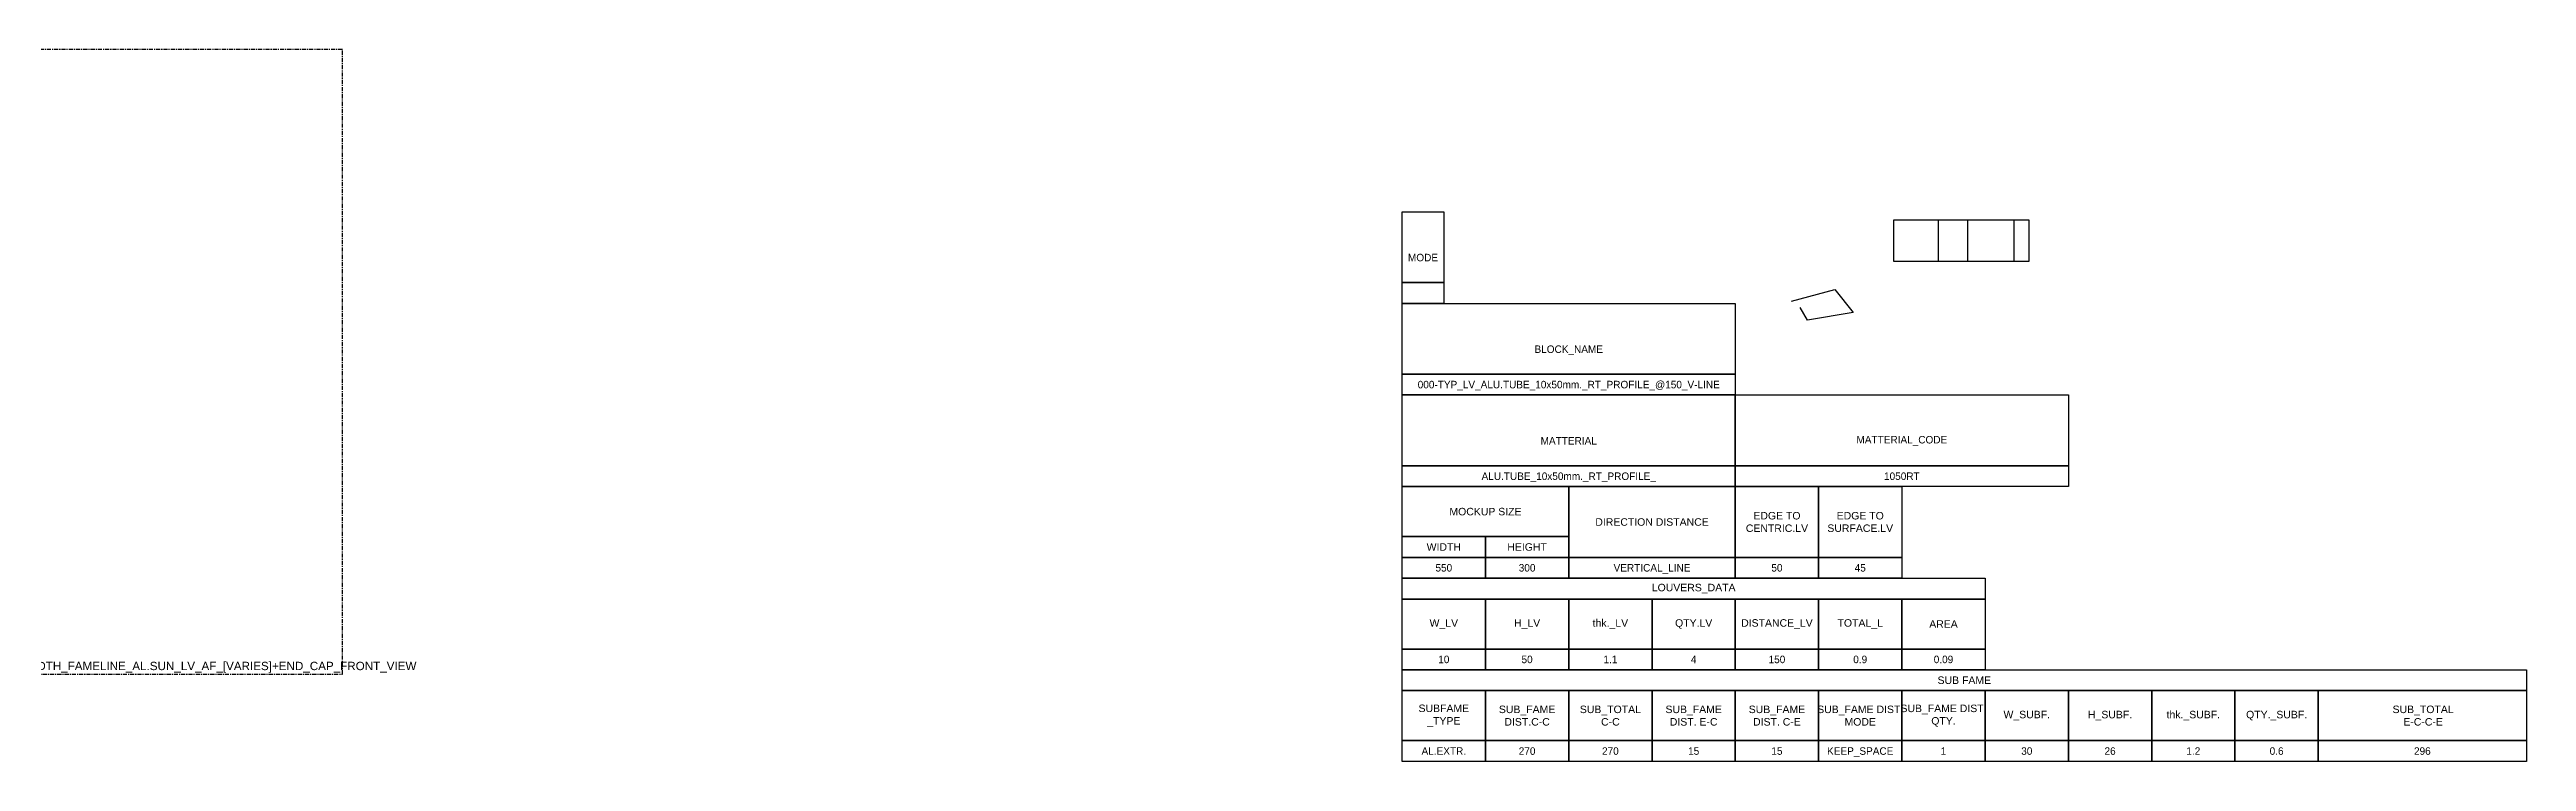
# Model space of a CAD drawing. Header units: millimetres. Extents: x -244126 to 368105, y -173968 to 259060.
# Drawn here: x 345 to 3319, y 44640 to 45495 of the extents above; entities that cross this region are included whole.
import ezdxf
from ezdxf.enums import TextEntityAlignment as Align

# ---------------------------------------------------------------- set-up
doc = ezdxf.new("R2010")
doc.units = ezdxf.units.MM
doc.header["$MEASUREMENT"] = 0
doc.linetypes.add('005_GG_TA_LINE', pattern=[13.75, 5, -1.25, 1.25, -1.25, 5])
for name, color, linetype in [('000 - WIPEOUT', 250, 'Continuous'), ('001 - ASCESSORIES', 1, 'Continuous'), ('002 - STRUCTURAL STEEL', 4, 'Continuous'), ('A04_TUBE SERIES', 7, 'Continuous')]:
    doc.layers.add(name, color=color, linetype=linetype)
doc.styles.get("Standard").update_dxf_attribs({"font": 'arial.ttf'})
doc.styles.add('TA', font='Cordia New.ttf', dxfattribs={"height": 4.5})

# ---------------------------------------------------------------- blocks, each defined once
blk = doc.blocks.new('*U560')
at = {"layer": '002 - STRUCTURAL STEEL', "color": 0, "linetype": 'ByBlock'}
blk.add_lwpolyline([(0, 5), (10, 5), (10, 0), (0, 0)], close=True, dxfattribs=at)
blk = doc.blocks.new('*U561')
at = {"layer": '002 - STRUCTURAL STEEL', "color": 0, "linetype": 'ByBlock'}
blk.add_lwpolyline([(0, 17), (10, 17), (10, 0), (0, 0)], close=True, dxfattribs=at)
blk = doc.blocks.new('*U567')
at = {"layer": '002 - STRUCTURAL STEEL', "color": 0, "linetype": 'ByBlock'}
blk.add_lwpolyline([(0, 17), (80, 17), (80, 0), (0, 0)], close=True, dxfattribs=at)
blk = doc.blocks.new('*U4911')
at = {"layer": '002 - STRUCTURAL STEEL', "color": 0, "linetype": 'ByBlock'}
blk.add_lwpolyline([(0, 5), (80, 5), (80, 0), (0, 0)], close=True, dxfattribs=at)
blk = doc.blocks.new('*U568')
at = {"layer": '002 - STRUCTURAL STEEL', "color": 0, "linetype": 'ByBlock'}
blk.add_lwpolyline([(0, 12), (40, 12), (40, 0), (0, 0)], close=True, dxfattribs=at)
blk = doc.blocks.new('*U4914')
at = {"layer": '002 - STRUCTURAL STEEL', "color": 0, "linetype": 'ByBlock'}
blk.add_lwpolyline([(0, 5), (20, 5), (20, 0), (0, 0)], close=True, dxfattribs=at)
blk = doc.blocks.new('*U3045')
at = {"layer": '002 - STRUCTURAL STEEL', "color": 0, "linetype": 'ByBlock'}
blk.add_lwpolyline([(0, 17), (40, 17), (40, 0), (0, 0)], close=True, dxfattribs=at)
blk = doc.blocks.new('*U3044')
at = {"layer": '002 - STRUCTURAL STEEL', "color": 0, "linetype": 'ByBlock'}
blk.add_lwpolyline([(0, 17), (20, 17), (20, 0), (0, 0)], close=True, dxfattribs=at)
blk = doc.blocks.new('*U562')
at = {"layer": '002 - STRUCTURAL STEEL', "color": 0, "linetype": 'ByBlock'}
blk.add_lwpolyline([(0, 12), (20, 12), (20, 0), (0, 0)], close=True, dxfattribs=at)
blk = doc.blocks.new('*U563')
at = {"layer": '002 - STRUCTURAL STEEL', "color": 0, "linetype": 'ByBlock'}
blk.add_lwpolyline([(0, 12), (20, 12), (20, 0), (0, 0)], close=True, dxfattribs=at)
blk = doc.blocks.new('*U564')
at = {"layer": '002 - STRUCTURAL STEEL', "color": 0, "linetype": 'ByBlock'}
blk.add_lwpolyline([(0, 12), (20, 12), (20, 0), (0, 0)], close=True, dxfattribs=at)
blk = doc.blocks.new('*U565')
at = {"layer": '002 - STRUCTURAL STEEL', "color": 0, "linetype": 'ByBlock'}
blk.add_lwpolyline([(0, 5), (270, 5), (270, 0), (0, 0)], close=True, dxfattribs=at)
blk = doc.blocks.new('*U566')
at = {"layer": '002 - STRUCTURAL STEEL', "color": 0, "linetype": 'ByBlock'}
blk.add_lwpolyline([(0, 12), (20, 12), (20, 0), (0, 0)], close=True, dxfattribs=at)
blk = doc.blocks.new('*U570')
at = {"layer": '002 - STRUCTURAL STEEL', "color": 0, "linetype": 'ByBlock'}
blk.add_lwpolyline([(0, 12), (20, 12), (20, 0), (0, 0)], close=True, dxfattribs=at)
blk = doc.blocks.new('*U571')
at = {"layer": '002 - STRUCTURAL STEEL', "color": 0, "linetype": 'ByBlock'}
blk.add_lwpolyline([(0, 12), (20, 12), (20, 0), (0, 0)], close=True, dxfattribs=at)
blk = doc.blocks.new('*U572')
at = {"layer": '002 - STRUCTURAL STEEL', "color": 0, "linetype": 'ByBlock'}
blk.add_lwpolyline([(0, 12), (20, 12), (20, 0), (0, 0)], close=True, dxfattribs=at)
blk = doc.blocks.new('*U573')
at = {"layer": '002 - STRUCTURAL STEEL', "color": 0, "linetype": 'ByBlock'}
blk.add_lwpolyline([(0, 12), (20, 12), (20, 0), (0, 0)], close=True, dxfattribs=at)
blk = doc.blocks.new('*U574')
at = {"layer": '002 - STRUCTURAL STEEL', "color": 0, "linetype": 'ByBlock'}
blk.add_lwpolyline([(0, 12), (20, 12), (20, 0), (0, 0)], close=True, dxfattribs=at)
blk = doc.blocks.new('*U575')
at = {"layer": '002 - STRUCTURAL STEEL', "color": 0, "linetype": 'ByBlock'}
blk.add_lwpolyline([(0, 12), (50, 12), (50, 0), (0, 0)], close=True, dxfattribs=at)
blk = doc.blocks.new('*U4913')
at = {"layer": '002 - STRUCTURAL STEEL', "color": 0, "linetype": 'ByBlock'}
blk.add_lwpolyline([(0, 5), (40, 5), (40, 0), (0, 0)], close=True, dxfattribs=at)
blk = doc.blocks.new('*U569')
at = {"layer": '002 - STRUCTURAL STEEL', "color": 0, "linetype": 'ByBlock'}
blk.add_lwpolyline([(0, 5), (50, 5), (50, 0), (0, 0)], close=True, dxfattribs=at)
blk = doc.blocks.new('*U556')
at = {"layer": '002 - STRUCTURAL STEEL', "color": 0, "linetype": 'ByBlock'}
blk.add_lwpolyline([(0, 12), (20, 12), (20, 0), (0, 0)], close=True, dxfattribs=at)
blk = doc.blocks.new('*U557')
at = {"layer": '002 - STRUCTURAL STEEL', "color": 0, "linetype": 'ByBlock'}
blk.add_lwpolyline([(0, 12), (20, 12), (20, 0), (0, 0)], close=True, dxfattribs=at)
blk = doc.blocks.new('*U558')
at = {"layer": '002 - STRUCTURAL STEEL', "color": 0, "linetype": 'ByBlock'}
blk.add_lwpolyline([(0, 12), (20, 12), (20, 0), (0, 0)], close=True, dxfattribs=at)
blk = doc.blocks.new('*U559')
at = {"layer": '002 - STRUCTURAL STEEL', "color": 0, "linetype": 'ByBlock'}
blk.add_lwpolyline([(0, 12), (20, 12), (20, 0), (0, 0)], close=True, dxfattribs=at)
blk = doc.blocks.new('*U550')
at = {"layer": '002 - STRUCTURAL STEEL', "color": 0, "linetype": 'ByBlock'}
blk.add_lwpolyline([(0, 12), (20, 12), (20, 0), (0, 0)], close=True, dxfattribs=at)
blk = doc.blocks.new('*U551')
at = {"layer": '002 - STRUCTURAL STEEL', "color": 0, "linetype": 'ByBlock'}
blk.add_lwpolyline([(0, 12), (20, 12), (20, 0), (0, 0)], close=True, dxfattribs=at)
blk = doc.blocks.new('*U552')
at = {"layer": '002 - STRUCTURAL STEEL', "color": 0, "linetype": 'ByBlock'}
blk.add_lwpolyline([(0, 12), (20, 12), (20, 0), (0, 0)], close=True, dxfattribs=at)
blk = doc.blocks.new('*U553')
at = {"layer": '002 - STRUCTURAL STEEL', "color": 0, "linetype": 'ByBlock'}
blk.add_lwpolyline([(0, 12), (20, 12), (20, 0), (0, 0)], close=True, dxfattribs=at)
blk = doc.blocks.new('*U554')
at = {"layer": '002 - STRUCTURAL STEEL', "color": 0, "linetype": 'ByBlock'}
blk.add_lwpolyline([(0, 12), (20, 12), (20, 0), (0, 0)], close=True, dxfattribs=at)
blk = doc.blocks.new('*U555')
at = {"layer": '002 - STRUCTURAL STEEL', "color": 0, "linetype": 'ByBlock'}
blk.add_lwpolyline([(0, 5), (140, 5), (140, 0), (0, 0)], close=True, dxfattribs=at)
blk = doc.blocks.new('LV_DATA_FROM_EXCEl')
at = {"color": 0}
for name, p in [('*U561', (0, 115)), ('*U560', (0, 110)), ('*U567', (0, 93)), ('*U4911', (0, 88)), ('*U567', (0, 71)), ('*U567', (80, 71)), ('*U4911', (0, 66)), ('*U568', (0, 54)), ('*U3045', (40, 49)), ('*U4911', (80, 66)), ('*U3044', (80, 49)), ('*U3044', (100, 49)), ('*U4914', (0, 49)), ('*U4914', (20, 49)), ('*U4914', (0, 44)), ('*U4914', (20, 44)), ('*U4913', (40, 44)), ('*U4914', (80, 44)), ('*U4914', (100, 44)), ('*U555', (0, 39)), ('*U556', (0, 27)), ('*U557', (20, 27)), ('*U558', (40, 27)), ('*U559', (60, 27)), ('*U550', (80, 27)), ('*U551', (100, 27)), ('*U552', (120, 27)), ('*U4914', (0, 22)), ('*U4914', (20, 22)), ('*U4914', (40, 22)), ('*U4914', (60, 22)), ('*U4914', (80, 22)), ('*U4914', (100, 22)), ('*U4914', (120, 22)), ('*U565', (0, 17)), ('*U554', (0, 5)), ('*U553', (20, 5)), ('*U562', (40, 5)), ('*U563', (60, 5)), ('*U564', (80, 5)), ('*U566', (100, 5)), ('*U570', (120, 5)), ('*U571', (140, 5)), ('*U572', (160, 5)), ('*U573', (180, 5)), ('*U574', (200, 5)), ('*U575', (220, 5)), ('*U4914', (0, 0)), ('*U4914', (20, 0)), ('*U4914', (40, 0)), ('*U4914', (60, 0)), ('*U4914', (80, 0)), ('*U4914', (100, 0)), ('*U4914', (120, 0)), ('*U4914', (140, 0)), ('*U4914', (160, 0)), ('*U4914', (180, 0)), ('*U4914', (200, 0)), ('*U569', (220, 0))]:
    blk.add_blockref(name, p, dxfattribs=at)
at = {"color": 0, "style": 'TA'}
for s, p in [('MODE', (5, 121)), ('BLOCK_NAME', (40, 99))]:
    blk.add_text(s, height=1.8, dxfattribs=at).set_placement(p, align=Align.MIDDLE_CENTER)
at = {"color": 0}
for s, p in [('MOCKUP SIZE', (20, 60)), ('DIRECTION DISTANCE', (60, 57.5)), ('WIDTH', (10, 51.5)), ('HEIGHT', (30, 51.5))]:
    blk.add_text(s, height=1.8, dxfattribs=at).set_placement(p, align=Align.MIDDLE_CENTER)
at = {"color": 0, "char_height": 1.8, "width": 13.8921, "attachment_point": 5, "style": 'TA'}
for s, insert in [('MATTERIAL', (40, 77)), ('MATTERIAL_CODE', (120, 77))]:
    blk.add_mtext(s, dxfattribs=dict(at, insert=insert))
at = {"color": 0, "char_height": 1.8, "attachment_point": 5}
for s, insert, width in [('EDGE TO CENTRIC.LV', (90, 57.5), 20), ('EDGE TO SURFACE.LV', (110, 57.5), 20), ('LOUVERS_DATA', (70, 41.5), 140), ('W_LV', (10, 33), 20), ('H_LV', (30, 33), 20), ('thk._LV', (50, 33), 20), ('QTY.LV', (70, 33), 20), ('DISTANCE_LV', (90, 33), 20), ('TOTAL_L', (110, 33), 20), ('AREA', (130, 33), 20), ('SUB FAME', (135, 19.5), 200), ('SUBFAME^J_TYPE', (10, 11), 20), ('SUB_FAME DIST.C-C', (30, 11), 20), ('SUB_TOTAL\\PC-C', (50, 11), 20), ('SUB_FAME DIST. E-C', (70, 11), 20), ('SUB_FAME DIST. C-E', (90, 11), 20), ('SUB_FAME DIST.\\PMODE', (110, 11), 20), ('SUB_FAME DIST.\\PQTY.', (130, 11), 20), ('W_SUBF.', (150, 11.01), 20), ('H_SUBF.', (170, 11), 20), ('thk._SUBF.', (190, 11), 20), ('QTY._SUBF.', (210, 11), 20), ('SUB_TOTAL\\PE-C-C-E', (245.18, 11), 49.6483)]:
    blk.add_mtext(s, dxfattribs=dict(at, insert=insert, width=width))
at = {"style": 'TA'}
for tag, p in [('MODE_VALUE', (5, 112.5)), ('BLOCK_NAME_VALUE', (40, 90.5)), ('MATTERIAL_VALUE', (40, 68.5)), ('MATTERIAL_CODE_VALUE', (120, 68.5)), ('DIRECTION DISTANCE_VALUE', (60, 46.5)), ('EDGE TO CENTRIC.LV_VALUE', (90, 46.5)), ('EDGE TO SURFACE.LV_VALUE', (110, 46.5)), ('DISTANCE_LV_VALUE', (90, 24.5)), ('TOTAL_L_VALUE', (110, 24.5)), ('AREA_VALUE', (130, 24.5)), ('SUBFAME^J_TYPE_VALUE', (10, 2.5)), ('SUB_FAME_DIST._QTY._VALUE', (130, 2.5)), ('W_SUBF._VALUE', (150, 2.5)), ('H_SUBF._VALUE', (170, 2.5)), ('THK._SUBF._VALUE', (190, 2.5)), ('QTY._SUBF._VALUE', (210, 2.5)), ('SUB_TOTAL\\PE-C-C-E_VALUE', (245, 2.5))]:
    blk.add_attdef(tag, text='', height=1.8, dxfattribs=at).set_placement(p, align=Align.MIDDLE_CENTER)
at = {"color": 3, "style": 'TA'}
for tag, p in [('WIDTH_VALUE', (10, 46.5)), ('HEIGHT_VALUE', (30, 46.5)), ('W_LV_VALUE', (10, 24.5)), ('H_LV_VALUE', (30, 24.5)), ('THK._LV_VALUE', (50, 24.5)), ('QTY.LV_VALUE', (70, 24.5)), ('SUB_FAME DIST.C-C_VALUE', (30, 2.5))]:
    blk.add_attdef(tag, text='', height=1.8, dxfattribs=at).set_placement(p, align=Align.MIDDLE_CENTER)
at = {"style": 'TA', "flags": 8}
for tag, p in [('SUB_TOTAL\\PC-C_VALUE', (50, 2.5)), ('SUB_FAME DIST. E-C_VALUE', (70, 2.5)), ('SUB_FAME DIST. C-E_VALUE', (90, 2.5)), ('SUB_FAME DIST.\\PMODE_VALUE', (110, 2.5))]:
    blk.add_attdef(tag, text='', height=1.8, dxfattribs=at).set_placement(p, align=Align.MIDDLE_CENTER)
blk = doc.blocks.new('*U1618')
at = {"color": 0}
blk.add_wipeout([(0, 50), (53.9, 50), (53.9, 0), (0, 0)], dxfattribs=at).dxf.layer = '000 - WIPEOUT'
at = {"layer": '002 - STRUCTURAL STEEL', "color": 0, "linetype": 'ByBlock'}
blk.add_lwpolyline([(0, 50), (53.9, 50), (53.9, 0), (0, 0)], close=True, dxfattribs=at)
blk = doc.blocks.new('*U1619')
at = {"color": 0}
blk.add_wipeout([(0, 50), (35.2, 50), (35.2, 0), (0, 0)], dxfattribs=at).dxf.layer = '000 - WIPEOUT'
at = {"layer": '002 - STRUCTURAL STEEL', "color": 0, "linetype": 'ByBlock'}
blk.add_lwpolyline([(0, 50), (35.2, 50), (35.2, 0), (0, 0)], close=True, dxfattribs=at)
blk = doc.blocks.new('*U1620')
at = {"color": 0}
blk.add_wipeout([(0, 50), (55.3, 50), (55.3, 0), (0, 0)], dxfattribs=at).dxf.layer = '000 - WIPEOUT'
at = {"layer": '002 - STRUCTURAL STEEL', "color": 0, "linetype": 'ByBlock'}
blk.add_lwpolyline([(0, 50), (55.3, 50), (55.3, 0), (0, 0)], close=True, dxfattribs=at)
blk = doc.blocks.new('*U1621')
at = {"color": 0}
blk.add_wipeout([(0, 50), (17.6, 50), (17.6, 0), (0, 0)], dxfattribs=at).dxf.layer = '000 - WIPEOUT'
at = {"layer": '002 - STRUCTURAL STEEL', "color": 0, "linetype": 'ByBlock'}
blk.add_lwpolyline([(0, 50), (17.6, 50), (17.6, 0), (0, 0)], close=True, dxfattribs=at)
blk = doc.blocks.new('*U1756')
at = {"color": 0, "linetype": '005_GG_TA_LINE'}
blk.add_lwpolyline([(0, 0), (500, 0), (500, 750), (0, 750)], close=True, dxfattribs=at)
for p in [(50, 37.5), (8.6, 4.9)]:
    blk.add_point(p, dxfattribs=at)
blk.add_attdef('NAMEBLK', (8.6, 4.9), '', height=10, dxfattribs=at)

msp = doc.modelspace()

# ---------------------------------------------------------------- linework, layer by layer
at = {"color": 3}
msp.add_lwpolyline([(2436.43821, 45193.09851), (2488.54698, 45207.06102), (2510.47327, 45179.46892), (2455.93923, 45170.15239), (2447.13837, 45185.39593)], dxfattribs=at)

# ---------------------------------------------------------------- block references
at = {"layer": '001 - ASCESSORIES', "linetype": '005_GG_TA_LINE'}
msp.add_blockref('*U1756', (196.64484, 44745.17286), dxfattribs=at).add_auto_attribs({'NAMEBLK': '000 - DYNAMIC_WIDTH_FAMELINE_AL.SUN_LV_AF_[VARIES]+END_CAP_FRONT_VIEW'})
at = {"layer": 'A04_TUBE SERIES', "color": 3}
ref = msp.add_blockref('LV_DATA_FROM_EXCEl', (1969.1249, 44640.4221), dxfattribs=dict(at, xscale=5, yscale=5, zscale=5))
ref.add_attrib('BLOCK_NAME_VALUE', '000-TYP_LV_ALU.TUBE_10x50mm._RT_PROFILE_@150_V-LINE', dxfattribs={"layer": '0', "height": 9, "style": 'TA'}).set_placement((2169.1249, 45092.9221), align=Align.MIDDLE_CENTER)
ref.add_attrib('MATTERIAL_VALUE', 'ALU.TUBE_10x50mm._RT_PROFILE_', dxfattribs={"layer": '0', "height": 9, "style": 'TA'}).set_placement((2169.1249, 44982.9221), align=Align.MIDDLE_CENTER)
ref.add_attrib('MATTERIAL_CODE_VALUE', '1050RT', dxfattribs={"layer": '0', "height": 9, "style": 'TA'}).set_placement((2569.1249, 44982.9221), align=Align.MIDDLE_CENTER)
ref.add_attrib('WIDTH_VALUE', '550', dxfattribs={"layer": '0', "color": 3, "height": 9, "style": 'TA'}).set_placement((2019.1249, 44872.9221), align=Align.MIDDLE_CENTER)
ref.add_attrib('HEIGHT_VALUE', '300', dxfattribs={"layer": '0', "color": 3, "height": 9, "style": 'TA'}).set_placement((2119.1249, 44872.9221), align=Align.MIDDLE_CENTER)
ref.add_attrib('DIRECTION DISTANCE_VALUE', 'VERTICAL_LINE', dxfattribs={"layer": '0', "height": 9, "style": 'TA'}).set_placement((2269.1249, 44872.9221), align=Align.MIDDLE_CENTER)
ref.add_attrib('EDGE TO CENTRIC.LV_VALUE', '50', dxfattribs={"layer": '0', "height": 9, "style": 'TA'}).set_placement((2419.1249, 44872.9221), align=Align.MIDDLE_CENTER)
ref.add_attrib('EDGE TO SURFACE.LV_VALUE', '45', dxfattribs={"layer": '0', "height": 9, "style": 'TA'}).set_placement((2519.1249, 44872.9221), align=Align.MIDDLE_CENTER)
ref.add_attrib('W_LV_VALUE', '10', dxfattribs={"layer": '0', "color": 3, "height": 9, "style": 'TA'}).set_placement((2019.1249, 44762.9221), align=Align.MIDDLE_CENTER)
ref.add_attrib('H_LV_VALUE', '50', dxfattribs={"layer": '0', "color": 3, "height": 9, "style": 'TA'}).set_placement((2119.1249, 44762.9221), align=Align.MIDDLE_CENTER)
ref.add_attrib('THK._LV_VALUE', '1.1', dxfattribs={"layer": '0', "color": 3, "height": 9, "style": 'TA'}).set_placement((2219.1249, 44762.9221), align=Align.MIDDLE_CENTER)
ref.add_attrib('QTY.LV_VALUE', '4', dxfattribs={"layer": '0', "color": 3, "height": 9, "style": 'TA'}).set_placement((2319.1249, 44762.9221), align=Align.MIDDLE_CENTER)
ref.add_attrib('DISTANCE_LV_VALUE', '150', dxfattribs={"layer": '0', "height": 9, "style": 'TA'}).set_placement((2419.1249, 44762.9221), align=Align.MIDDLE_CENTER)
ref.add_attrib('TOTAL_L_VALUE', '0.9', dxfattribs={"layer": '0', "height": 9, "style": 'TA'}).set_placement((2519.1249, 44762.9221), align=Align.MIDDLE_CENTER)
ref.add_attrib('AREA_VALUE', '0.09', dxfattribs={"layer": '0', "height": 9, "style": 'TA'}).set_placement((2619.1249, 44762.9221), align=Align.MIDDLE_CENTER)
ref.add_attrib('SUBFAME^J_TYPE_VALUE', 'AL.EXTR.', dxfattribs={"layer": '0', "height": 9, "style": 'TA'}).set_placement((2019.1249, 44652.9221), align=Align.MIDDLE_CENTER)
ref.add_attrib('SUB_FAME DIST.C-C_VALUE', '270', dxfattribs={"layer": '0', "color": 3, "height": 9, "style": 'TA'}).set_placement((2119.1249, 44652.9221), align=Align.MIDDLE_CENTER)
ref.add_attrib('SUB_TOTAL\\PC-C_VALUE', '270', dxfattribs={"layer": '0', "height": 9, "style": 'TA'}).set_placement((2219.1249, 44652.9221), align=Align.MIDDLE_CENTER)
ref.add_attrib('SUB_FAME DIST. E-C_VALUE', '15', dxfattribs={"layer": '0', "height": 9, "style": 'TA'}).set_placement((2319.1249, 44652.9221), align=Align.MIDDLE_CENTER)
ref.add_attrib('SUB_FAME DIST. C-E_VALUE', '15', dxfattribs={"layer": '0', "height": 9, "style": 'TA'}).set_placement((2419.1249, 44652.9221), align=Align.MIDDLE_CENTER)
ref.add_attrib('SUB_FAME DIST.\\PMODE_VALUE', 'KEEP_SPACE', dxfattribs={"layer": '0', "height": 9, "style": 'TA'}).set_placement((2519.1249, 44652.9221), align=Align.MIDDLE_CENTER)
ref.add_attrib('SUB_FAME_DIST._QTY._VALUE', '1', dxfattribs={"layer": '0', "height": 9, "style": 'TA'}).set_placement((2619.1249, 44652.9221), align=Align.MIDDLE_CENTER)
ref.add_attrib('W_SUBF._VALUE', '30', dxfattribs={"layer": '0', "height": 9, "style": 'TA'}).set_placement((2719.1249, 44652.9221), align=Align.MIDDLE_CENTER)
ref.add_attrib('H_SUBF._VALUE', '26', dxfattribs={"layer": '0', "height": 9, "style": 'TA'}).set_placement((2819.1249, 44652.9221), align=Align.MIDDLE_CENTER)
ref.add_attrib('THK._SUBF._VALUE', '1.2', dxfattribs={"layer": '0', "height": 9, "style": 'TA'}).set_placement((2919.1249, 44652.9221), align=Align.MIDDLE_CENTER)
ref.add_attrib('QTY._SUBF._VALUE', '0.6', dxfattribs={"layer": '0', "height": 9, "style": 'TA'}).set_placement((3019.1249, 44652.9221), align=Align.MIDDLE_CENTER)
ref.add_attrib('SUB_TOTAL\\PE-C-C-E_VALUE', '296', dxfattribs={"layer": '0', "height": 9, "style": 'TA'}).set_placement((3194.1249, 44652.9221), align=Align.MIDDLE_CENTER)

# ---------------------------------------------------------------- next in the draw order: block references
at = {"color": 3}
msp.add_blockref('*U1618', (2559.31037, 45240.78573), dxfattribs=at)

# ---------------------------------------------------------------- next in the draw order: block references
msp.add_blockref('*U1619', (2613.25734, 45240.78573), dxfattribs=at)

# ---------------------------------------------------------------- next in the draw order: block references
msp.add_blockref('*U1620', (2648.50058, 45240.78573), dxfattribs=at)

# ---------------------------------------------------------------- next in the draw order: block references
msp.add_blockref('*U1621', (2703.82471, 45240.78573), dxfattribs=at)

doc.saveas('drawing.dxf')
